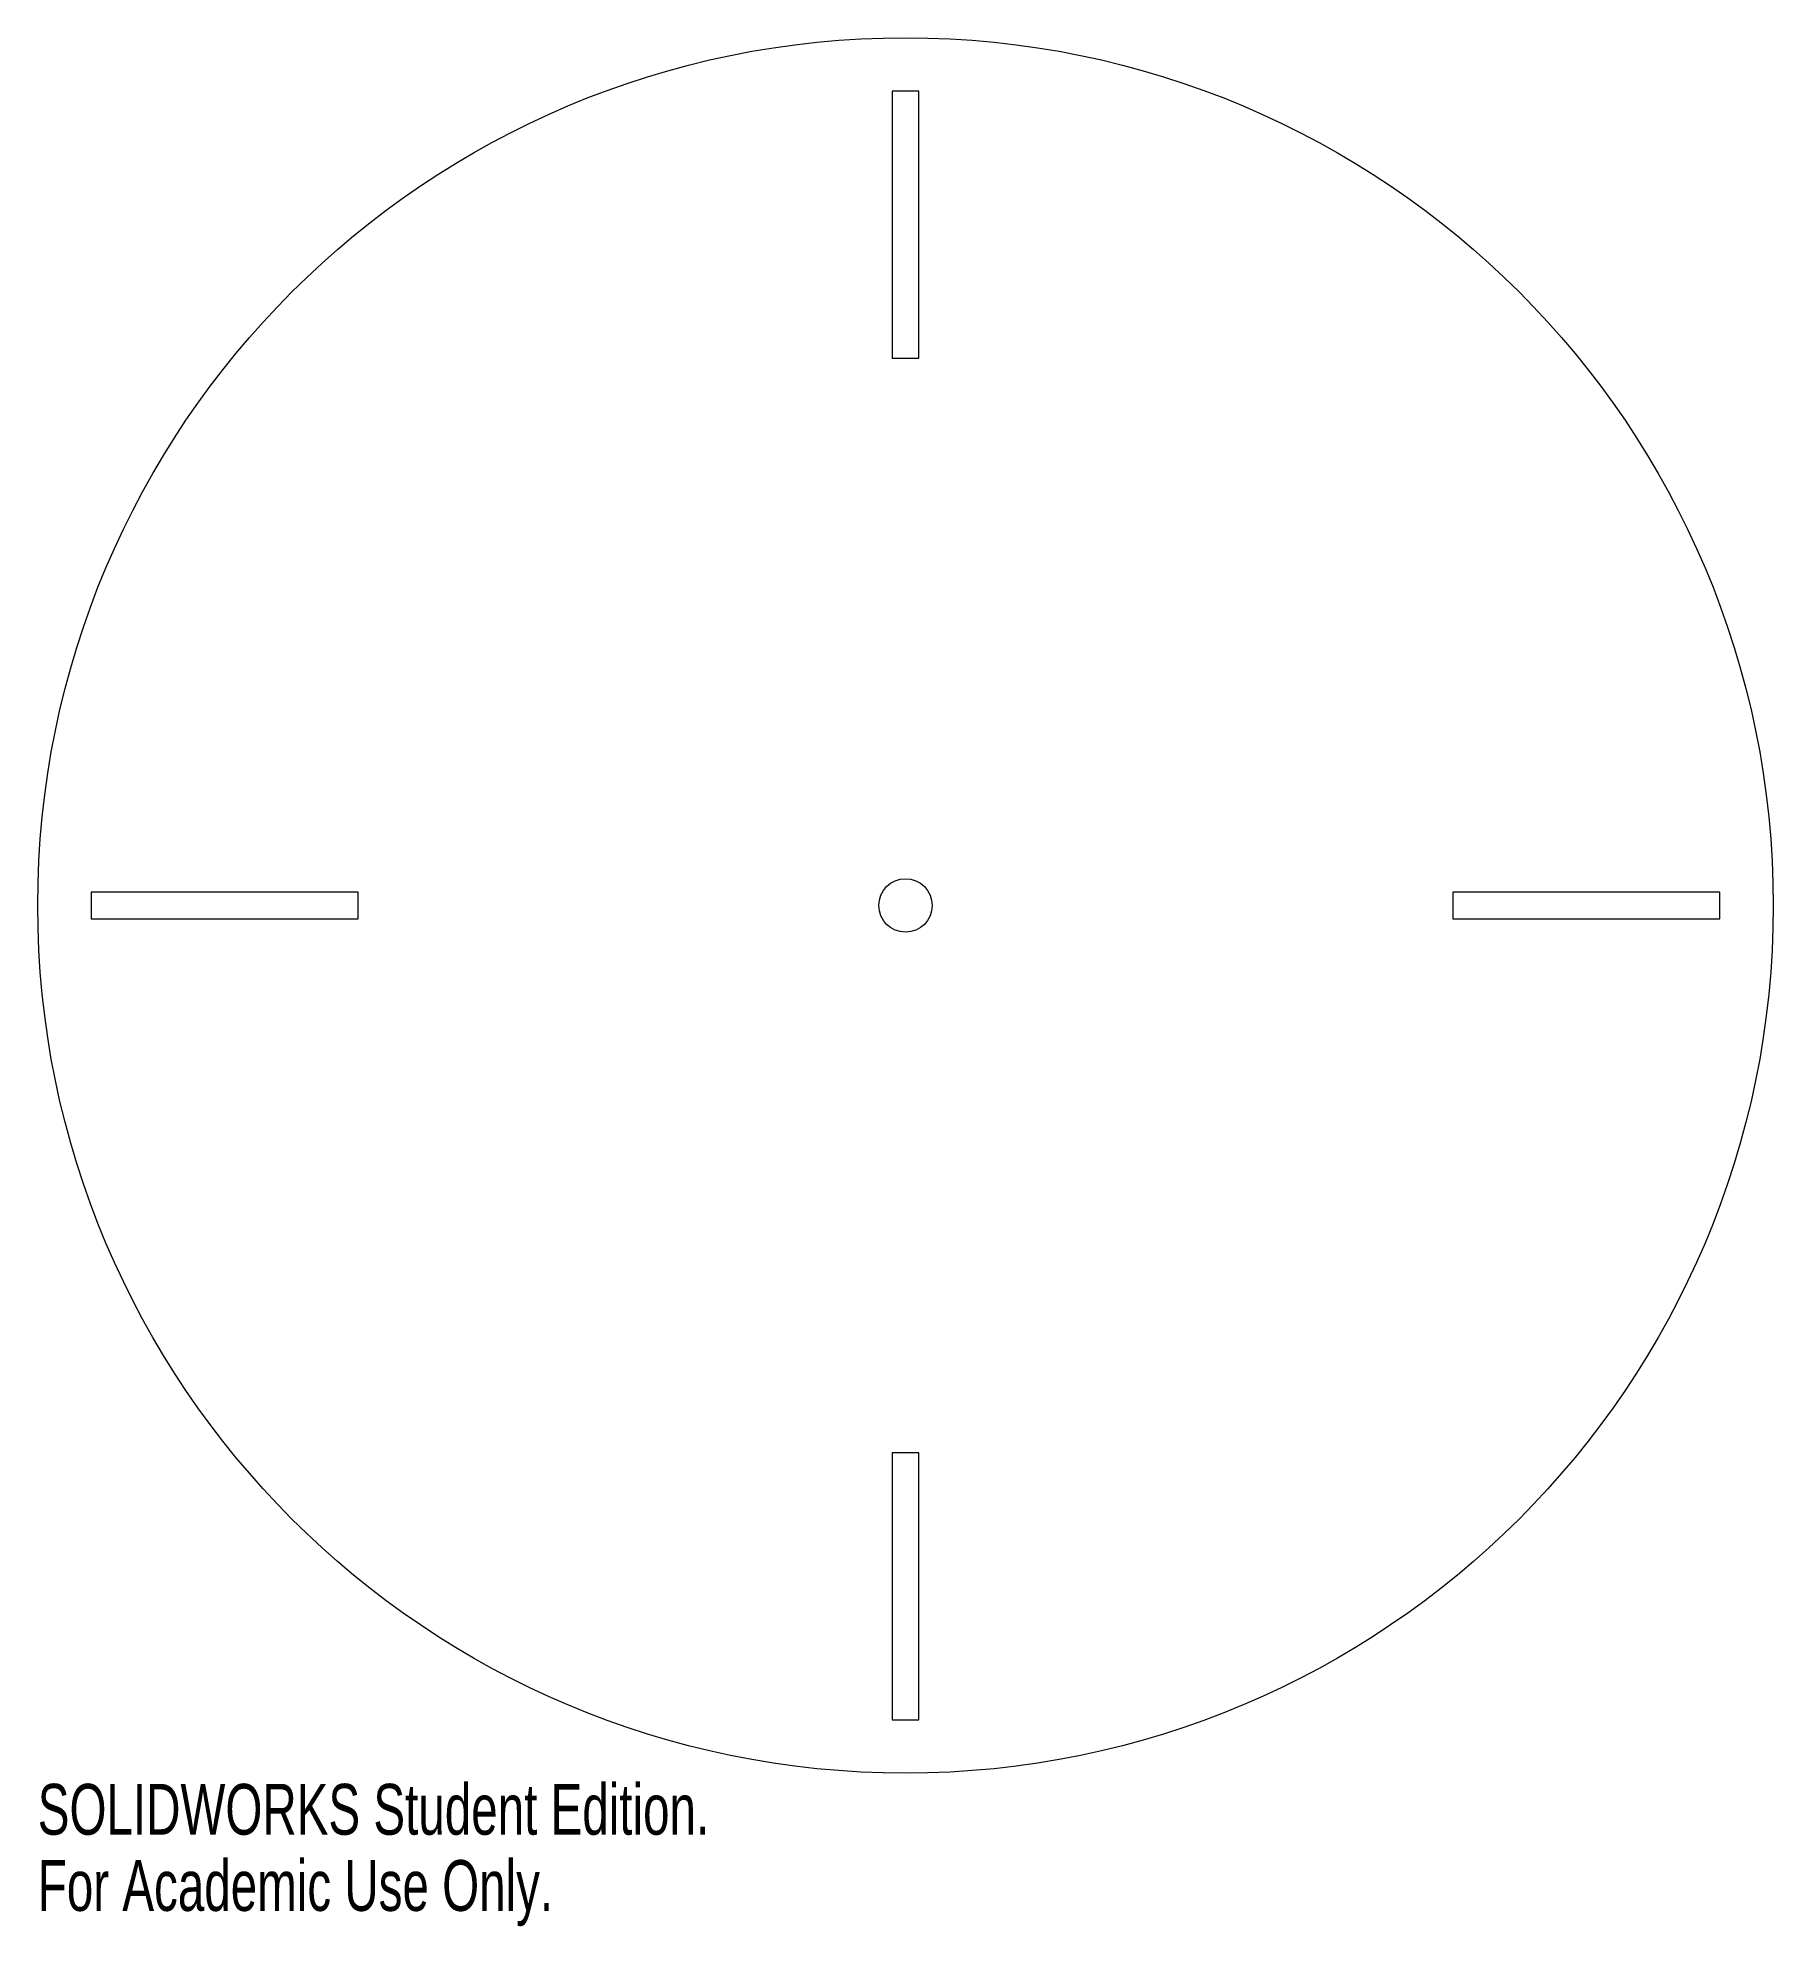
# Model space of a CAD drawing. Header units: inches. Extents: x -3.25 to 3.25, y -3.82 to 3.25.
import ezdxf

# ---------------------------------------------------------------- set-up
doc = ezdxf.new("R2010")
doc.units = ezdxf.units.IN
doc.header["$MEASUREMENT"] = 0
doc.styles.add('SLDTEXTSTYLE0', font='TXT', dxfattribs={"width": 0.7})

msp = doc.modelspace()

# ---------------------------------------------------------------- linework, layer by layer
at = {"color": 7, "linetype": 'Continuous', "lineweight": 15}
for p, q in [((-0.05, 3.05), (-0.05, 2.05)), ((0.05, 3.05), (-0.05, 3.05)), ((0.05, 2.05), (0.05, 3.05)), ((-0.05, 2.05), (0.05, 2.05)), ((-2.05, 0.05), (-3.05, 0.05)), ((-3.05, 0.05), (-3.05, -0.05)), ((-2.05, -0.05), (-2.05, 0.05)), ((3.05, 0.05), (2.05, 0.05)), ((2.05, 0.05), (2.05, -0.05)), ((3.05, -0.05), (3.05, 0.05)), ((-3.05, -0.05), (-2.05, -0.05)), ((2.05, -0.05), (3.05, -0.05)), ((0.05, -2.05), (-0.05, -2.05)), ((-0.05, -2.05), (-0.05, -3.05)), ((0.05, -3.05), (0.05, -2.05)), ((-0.05, -3.05), (0.05, -3.05))]:
    msp.add_line(p, q, dxfattribs=at)
for radius in [3.25, 0.1]:
    msp.add_circle((0, 0), radius, dxfattribs=at)

# ---------------------------------------------------------------- texts
at = {"color": 7, "linetype": 'Continuous', "char_height": 0.1903, "attachment_point": 1, "style": 'SLDTEXTSTYLE0'}
for s, insert in [('SOLIDWORKS Student Edition.', (-3.25, -3.2901)), ('For Academic Use Only.', (-3.25, -3.5756))]:
    msp.add_mtext(s, dxfattribs=dict(at, insert=insert))

doc.saveas('drawing.dxf')
